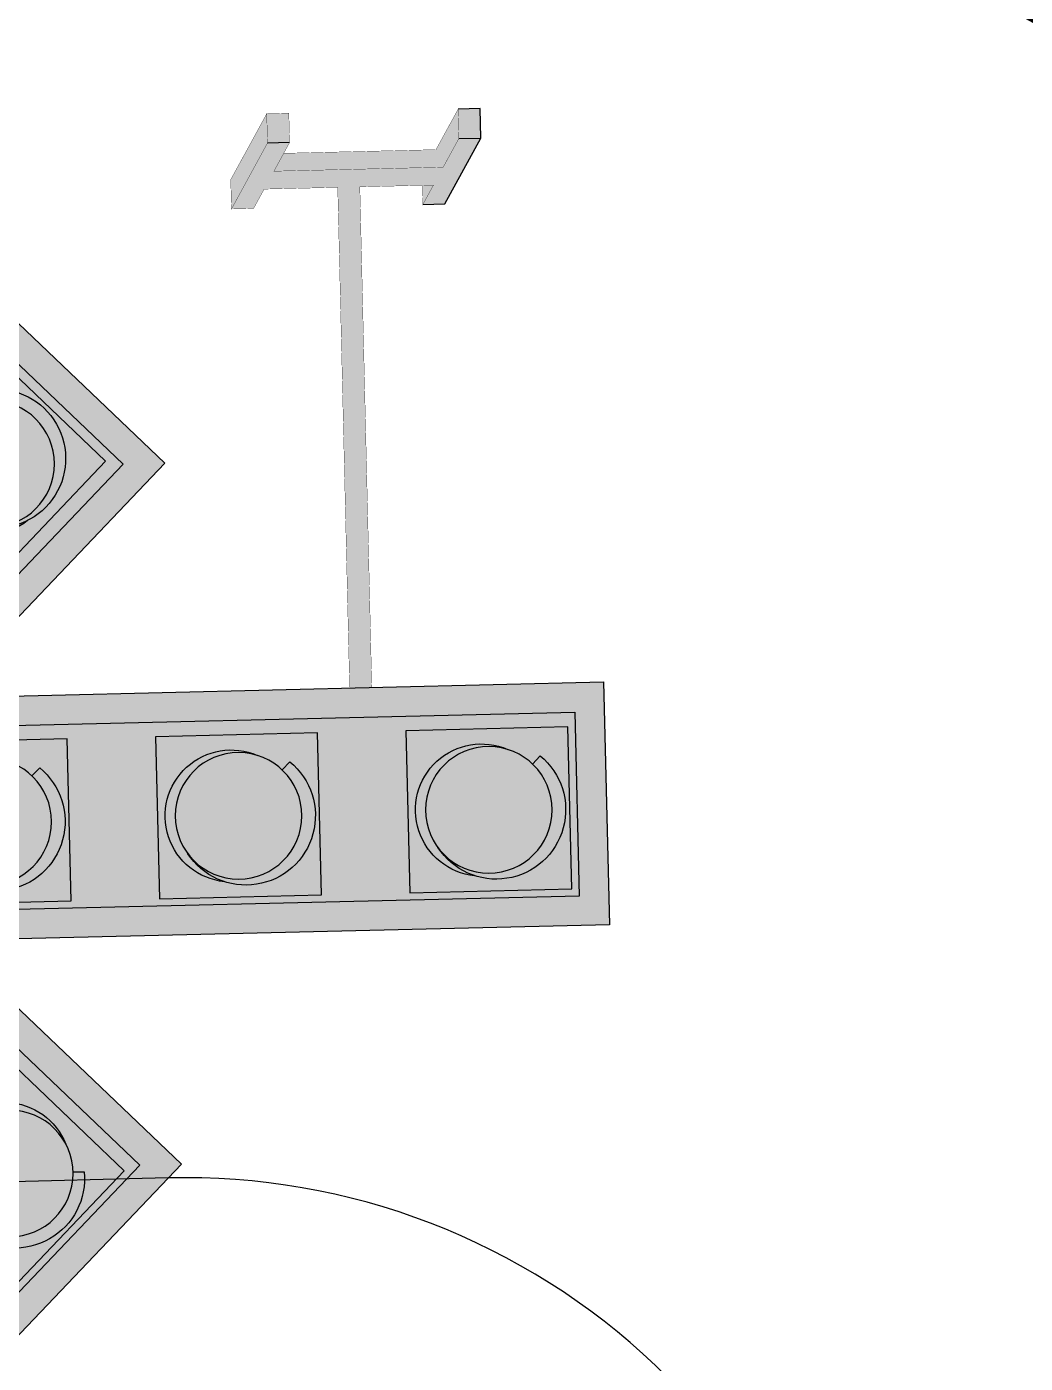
# Model space of a CAD drawing. Header units: metres. Extents: x 668617 to 675126, y 2286318 to 2293677.
# Drawn here: x 669919.5 to 669926.82, y 2287315.82 to 2287325.62 of the extents above; entities that cross this region are included whole.
import ezdxf

# ---------------------------------------------------------------- set-up
doc = ezdxf.new("R2010")
doc.units = ezdxf.units.M
doc.header["$MEASUREMENT"] = 0
doc.linetypes.add('DASHED2', pattern=[0.375, 0.25, -0.125])
for name, color, linetype in [('0_RUTA-ALTERNA', 6, 'Continuous'), ('DMTG-PB-BANQUETAS', 251, 'Continuous'), ('FLECHA PARA DESVIACION', 7, 'Continuous')]:
    doc.layers.add(name, color=color, linetype=linetype)

# ---------------------------------------------------------------- blocks, each defined once
blk = doc.blocks.new('FLELUM')
at = {"layer": 'FLECHA PARA DESVIACION'}
h = blk.add_hatch(color=40, dxfattribs=at)
h.paths.add_polyline_path([(31.585, 8.25), (47.141, 23.806), (35.474, 35.474), (0, 0), (35.474, -35.474), (47.141, -23.806), (31.585, -8.25), (76.585, -8.25), (76.585, 8.25)])
h.paths.add_polyline_path([(74.585, -6.25), (74.585, 6.25), (26.756, 6.25), (44.312, 23.806), (35.474, 32.645), (2.828, 0), (35.474, -32.645), (44.312, -23.806), (26.756, -6.25)], flags=16)
h = blk.add_hatch(color=256, dxfattribs=at)
h.paths.add_polyline_path([(74.585, -6.25), (74.585, 6.25), (26.756, 6.25), (44.312, 23.806), (35.474, 32.645), (2.828, 0), (35.474, -32.645), (44.312, -23.806), (26.756, -6.25)])
h.paths.add_polyline_path([(27.695, 24.16), (35.474, 31.938), (43.252, 24.16), (35.474, 16.382)], flags=16)
h.paths.add_polyline_path([(15.675, 12.139), (23.453, 19.917), (31.231, 12.139), (23.453, 4.361)], flags=16)
h.paths.add_polyline_path([(3.536, 0), (11.314, 7.778), (19.092, 0), (11.314, -7.778)], flags=16)
h.paths.add_polyline_path([(23.335, -4.243), (31.113, -12.021), (23.335, -19.799), (15.556, -12.021)], flags=16)
h.paths.add_polyline_path([(35.355, -16.263), (43.134, -24.042), (35.355, -31.82), (27.577, -24.042)], flags=16)
h.paths.add_polyline_path([(29.085, 5.75), (40.085, 5.75), (40.085, -5.25), (29.085, -5.25)], flags=16)
h.paths.add_polyline_path([(46.085, 5.75), (57.085, 5.75), (57.085, -5.25), (46.085, -5.25)], flags=16)
h.paths.add_polyline_path([(63.085, 5.75), (74.085, 5.75), (74.085, -5.25), (63.085, -5.25)], flags=16)
for color, points in [(50, [(43.252, 24.16), (35.474, 31.938), (27.695, 24.16), (35.474, 16.382)]), (256, [(39.774, 24.16), (40.532, 24.16, 1.167849), (31.238, 23.419, -0.043311), (31.174, 24.16, -1)]), (31, [(39.329, 22.255, -0.725144), (31.238, 23.419, -0.171731), (31.571, 26.549, 1.16541)]), (50, [(40.085, -5.25), (40.085, 5.75), (29.085, 5.75), (29.085, -5.25)]), (50, [(57.085, -5.25), (57.085, 5.75), (46.085, 5.75), (46.085, -5.25)]), (50, [(74.085, -5.25), (74.085, 5.75), (63.085, 5.75), (63.085, -5.25)]), (256, [(38.885, 0.25, -0.198912), (37.625, -2.791), (38.161, -3.327, 1.167849), (31.066, 2.721, -0.732693)]), (31, [(52.964, -3.823, -0.513434), (47.285, 0.25, -0.154272), (48.066, 2.721, -0.171731), (50.515, 4.699, 1.16541)]), (256, [(55.885, 0.25, -0.198912), (54.625, -2.791), (55.161, -3.327, 1.167849), (48.066, 2.721, -0.732693)]), (31, [(69.964, -3.823, -0.513434), (64.285, 0.25, -0.154272), (65.066, 2.721, -0.171731), (67.515, 4.699, 1.16541)]), (256, [(72.885, 0.25, -0.198912), (71.625, -2.791), (72.161, -3.327, 1.167849), (65.066, 2.721, -0.732693)]), (50, [(35.355, -31.82), (43.134, -24.042), (35.355, -16.263), (27.577, -24.042)]), (31, [(33.451, -27.897, -0.285376), (31.055, -24.042, -0.364366), (34.615, -19.806, -0.171731), (37.745, -20.139, 1.16541)]), (256, [(35.355, -28.342), (35.355, -29.1, 1.167849), (34.615, -19.806, -0.465883), (39.655, -24.042, -0.414214)]), (256, [(54.635, -47.368), (56.135, -47.368), (56.135, -45.368), (54.635, -45.368)]), (256, [(69.135, -45.368), (67.635, -45.368), (67.635, -47.368), (69.135, -47.368)])]:
    blk.add_hatch(color=color, dxfattribs=at).paths.add_polyline_path(points)
h = blk.add_hatch(color=30, dxfattribs=at)
h.set_gradient(color1=(255, 127, 0), centered=1, one_color=1, tint=1, name='SPHERICAL')
h.paths.add_polyline_path([(39.774, 24.16, 1), (31.174, 24.16, 1)])
h = blk.add_hatch(color=30, dxfattribs=at)
h.set_gradient(color1=(255, 127, 0), centered=1, one_color=1, tint=1, name='SPHERICAL')
h.paths.add_polyline_path([(30.285, 0.25, 1), (38.885, 0.25, 1)])
h = blk.add_hatch(color=30, dxfattribs=at)
h.set_gradient(color1=(255, 127, 0), centered=1, one_color=1, tint=1, name='SPHERICAL')
h.paths.add_polyline_path([(47.285, 0.25, 1), (55.885, 0.25, 1)])
h = blk.add_hatch(color=30, dxfattribs=at)
h.set_gradient(color1=(255, 127, 0), centered=1, one_color=1, tint=1, name='SPHERICAL')
h.paths.add_polyline_path([(64.285, 0.25, 1), (72.885, 0.25, 1)])
h = blk.add_hatch(color=253, dxfattribs=at)
h.set_gradient(color1=(173, 173, 173), rotation=45, centered=1, one_color=1, tint=1)
h.paths.add_polyline_path([(66.527, -43.45), (67.635, -45.368), (69.135, -45.368), (66.585, -40.951), (65.085, -40.951), (65.835, -42.25), (60.835, -42.25), (60.835, -8.25), (59.335, -8.25), (59.335, -42.25), (54.335, -42.25), (53.585, -40.951), (52.085, -40.951), (54.635, -45.368), (56.135, -45.368), (55.027, -43.45)])
h = blk.add_hatch(color=30, dxfattribs=at)
h.set_gradient(color1=(255, 127, 0), centered=1, one_color=1, tint=1, name='SPHERICAL')
h.paths.add_polyline_path([(31.055, -24.042, 1), (39.655, -24.042, 1)])
h = blk.add_hatch(color=251, dxfattribs=at)
h.set_gradient(color1=(91, 91, 91), color2=(240, 240, 240), rotation=45, centered=1, one_color=1, tint=0.94, name='SPHERICAL')
h.paths.add_polyline_path([(54.635, -47.368), (54.635, -45.368), (52.085, -40.951), (52.085, -42.951)])
h = blk.add_hatch(color=251, dxfattribs=at)
h.set_gradient(color1=(91, 91, 91), color2=(240, 240, 240), rotation=45, centered=1, one_color=1, tint=0.94, name='SPHERICAL')
h.paths.add_polyline_path([(65.085, -40.951), (65.085, -42.25), (65.835, -42.25)])
h = blk.add_hatch(color=251, dxfattribs=at)
h.set_gradient(color1=(91, 91, 91), color2=(240, 240, 240), rotation=45, centered=1, one_color=1, tint=0.94, name='SPHERICAL')
h.paths.add_polyline_path([(66.065, -44.65), (67.635, -47.368), (67.635, -45.368), (66.527, -43.45), (55.027, -43.45), (55.72, -44.65)])
at = {"layer": 'FLECHA PARA DESVIACION', "color": 40}
for points in [[(31.585, 8.25), (47.141, 23.806), (35.474, 35.474), (0, 0), (35.474, -35.474), (47.141, -23.806), (31.585, -8.25), (76.585, -8.25), (76.585, 8.25)], [(74.585, -6.25), (74.585, 6.25), (26.756, 6.25), (44.312, 23.806), (35.474, 32.645), (2.828, 0), (35.474, -32.645), (44.312, -23.806), (26.756, -6.25)]]:
    blk.add_lwpolyline(points, close=True, dxfattribs=at)
at = {"layer": 'FLECHA PARA DESVIACION'}
for points in [[(27.695, 24.16), (35.474, 31.938), (43.252, 24.16), (35.474, 16.382)], [(29.085, 5.75), (40.085, 5.75), (40.085, -5.25), (29.085, -5.25)], [(46.085, 5.75), (57.085, 5.75), (57.085, -5.25), (46.085, -5.25)], [(63.085, 5.75), (74.085, 5.75), (74.085, -5.25), (63.085, -5.25)], [(35.355, -16.263), (43.134, -24.042), (35.355, -31.82), (27.577, -24.042)]]:
    blk.add_lwpolyline(points, close=True, dxfattribs=at)
for points in [[(39.774, 24.16), (40.532, 24.16, 1.167849), (31.238, 23.419)], [(37.625, -2.791), (38.161, -3.327, 1.167849), (31.066, 2.721)], [(54.625, -2.791), (55.161, -3.327, 1.167849), (48.066, 2.721)], [(71.625, -2.791), (72.161, -3.327, 1.167849), (65.066, 2.721)], [(35.355, -28.342), (35.355, -29.1, 1.167849), (34.615, -19.806)]]:
    blk.add_lwpolyline(points, format="xyb", dxfattribs=at)
at = {"layer": 'FLECHA PARA DESVIACION', "const_width": 0.02}
for points in [[(65.085, -42.25), (65.085, -40.951), (65.835, -42.25), (60.835, -42.25), (60.835, -8.25), (59.335, -8.25), (59.335, -42.25), (54.335, -42.25), (53.585, -40.951), (52.085, -40.951), (52.085, -42.951), (54.635, -47.368), (54.635, -45.368), (52.085, -40.951)], [(55.72, -44.65), (66.065, -44.65), (67.635, -47.368), (67.635, -45.368), (66.527, -43.45), (55.027, -43.45), (56.135, -45.368), (56.135, -47.368), (54.635, -47.368)]]:
    blk.add_lwpolyline(points, dxfattribs=at)
at = {"layer": 'FLECHA PARA DESVIACION'}
for points in [[(65.085, -40.951), (66.585, -40.951), (69.135, -45.368)], [(56.135, -45.368), (54.635, -45.368)], [(67.635, -45.368), (69.135, -45.368), (69.135, -47.368), (67.635, -47.368)]]:
    blk.add_lwpolyline(points, dxfattribs=at)
for centre in [(35.474, 24.16), (34.585, 0.25), (51.585, 0.25), (68.585, 0.25), (35.355, -24.042)]:
    blk.add_circle(centre, 4.3, dxfattribs=at)
for centre, start, end in [((35.12, 23.806), 142.29788, 339.77062), ((51.085, 0.25), 97.29788, 294.77062), ((68.085, 0.25), 97.29788, 294.77062), ((35.002, -23.688), 52.29788, 249.77062)]:
    blk.add_arc(centre, 4.485, start, end, dxfattribs=at)

msp = doc.modelspace()

# ---------------------------------------------------------------- linework, layer by layer
at = {"layer": '0_RUTA-ALTERNA', "color": 6, "linetype": 'DASHED2', "ltscale": 4, "const_width": 1.2}
msp.add_lwpolyline([(670023.9901, 2287323.23783), (669949.9798, 2287320.9874), (669940.03419, 2287320.71934, -0.1663654), (669931.67358, 2287323.33093, 0.1556699), (669907.00088, 2287331.60631, -0.7546848)], format="xyb", dxfattribs=at)
at = {"layer": 'DMTG-PB-BANQUETAS'}
msp.add_lwpolyline([(669926.27543, 2287287.50683), (669925.66027, 2287312.30473, 0.4144952), (669920.533, 2287317.17907), (669916.53433, 2287317.07602, 0.4139319), (669911.66467, 2287311.95369), (669912.1139, 2287293.84486)], format="xyb", dxfattribs=at)

# ---------------------------------------------------------------- block references
at = {"layer": 'FLECHA PARA DESVIACION', "linetype": 'Continuous', "xscale": -0.1080000000000001, "yscale": 0.108, "zscale": 0.108, "rotation": 181.3649118599185}
msp.add_blockref('FLELUM', (669915.47983, 2287319.72881), dxfattribs=at)

doc.saveas('drawing.dxf')
